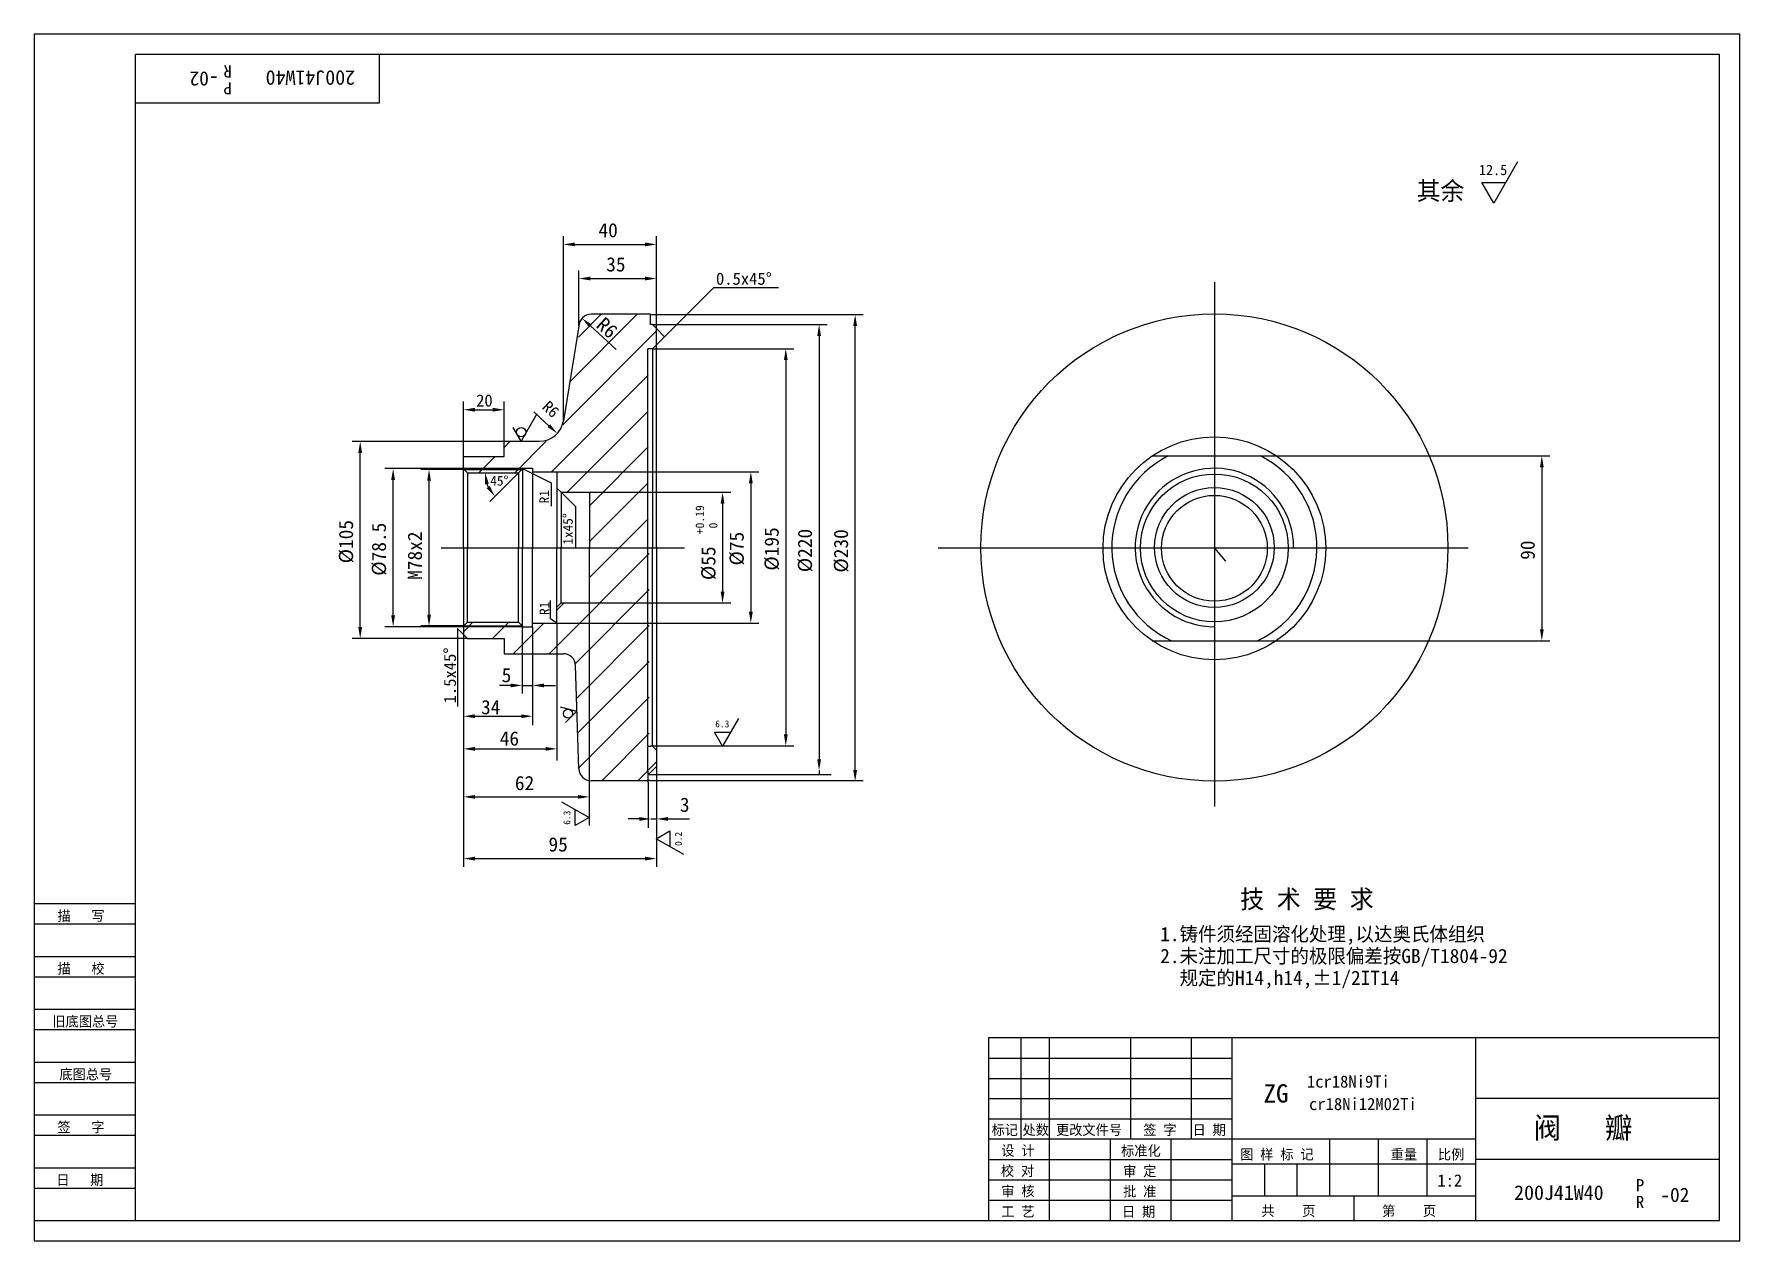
# Model space of a CAD drawing. Header units: metres. Extents: x 0 to 420, y 0 to 297.
import ezdxf

# ---------------------------------------------------------------- set-up
doc = ezdxf.new("R2010")
doc.units = ezdxf.units.M
for name, color, linetype in [('C', 6, 'Continuous'), ('D', 1, 'Continuous'), ('FL', 5, 'Continuous'), ('T', 7, 'Continuous'), ('TL', 4, 'Continuous')]:
    doc.layers.add(name, color=color, linetype=linetype)

# ---------------------------------------------------------------- blocks, each defined once
blk = doc.blocks.new('TUKUN3')
at = {"layer": 'FL'}
for p, q in [((0, 297), (0, 0)), ((420, 297), (0, 297)), ((420, 0), (420, 297)), ((0, 78), (25, 78)), ((0, 70), (25, 70)), ((0, 65), (25, 65)), ((0, 57), (25, 57)), ((0, 52), (25, 52)), ((243, 25), (243, 50)), ((250, 5), (250, 50)), ((270, 25), (270, 50)), ((285, 25), (285, 50)), ((0, 44), (25, 44)), ((235, 45), (295, 45)), ((0, 39), (25, 39)), ((235, 40), (295, 40)), ((235, 35), (295, 35)), ((0, 31), (25, 31)), ((235, 30), (295, 30)), ((0, 26), (25, 26)), ((280, 5), (280, 25)), ((0, 18), (25, 18)), ((235, 20), (295, 20)), ((0, 13), (25, 13)), ((235, 15), (295, 15)), ((235, 10), (295, 10)), ((0, 0), (420, 0))]:
    blk.add_line(p, q, dxfattribs=at)
at = {"layer": 'TL'}
for p, q in [((25, 5), (25, 292)), ((415, 292), (25, 292)), ((85, 292), (85, 280)), ((415, 5), (415, 292)), ((85, 280), (25, 280)), ((0, 83), (25, 83)), ((235, 50), (235, 5)), ((415, 50), (235, 50)), ((295, 5), (295, 50)), ((355, 5), (355, 50)), ((415, 35), (355, 35)), ((355, 25), (235, 25)), ((265, 5), (265, 25)), ((319, 11), (319, 25)), ((331, 11), (331, 25)), ((343, 11), (343, 25)), ((295, 19), (355, 19)), ((303, 11), (303, 19)), ((311, 11), (311, 19)), ((415, 20), (355, 20)), ((355, 11), (295, 11)), ((325, 5), (325, 11)), ((0, 5), (415, 5))]:
    blk.add_line(p, q, dxfattribs=at)
at = {"layer": 'T'}
for s, p in [('描   写', (5.74, 78.76)), ('描   校', (5.74, 65.76)), ('旧底图总号', (4.49, 52.76)), ('底图总号', (6.22, 39.76)), ('签   字', (5.74, 26.76)), ('标记', (235.75, 26.07)), ('处数', (243.38, 26.07)), ('更改文件号', (251.61, 26.07)), ('签 字', (273.1, 26.07)), ('日 期', (285.23, 26.07)), ('设 计', (238.14, 20.99)), ('标准化', (267.65, 20.93)), ('图 样 标 记', (296.95, 20.04)), ('重量', (334.03, 20.04)), ('比例', (345.64, 20.04)), ('校 对', (238.05, 15.99)), ('审 定', (268.13, 15.93)), ('日   期', (5.45, 13.76)), ('审 核', (238.14, 10.99)), ('批 准', (268.13, 10.93)), ('工 艺', (238.14, 5.99)), ('日 期', (267.84, 5.93)), ('共    页', (302.18, 6.13)), ('第    页', (331.9, 6.13))]:
    blk.add_text(s, height=2.5, dxfattribs=at).set_placement(p)

msp = doc.modelspace()

# ---------------------------------------------------------------- linework, layer by layer
for p, q in [((131.9, 211.45), (148.49, 228.04)), ((134.06, 222.45), (139.65, 228.04)), ((130.16, 200.88), (153.24, 223.95)), ((127.42, 189.29), (151.21, 213.08)), ((131.26, 184.29), (151.21, 204.24)), ((115.74, 195.29), (117.24, 196.79)), ((118.33, 189.04), (126.08, 196.79)), ((136.74, 180.93), (151.21, 195.41)), ((109.49, 189.04), (113.49, 193.04)), ((136.74, 172.09), (151.21, 186.57)), ((136.74, 163.25), (151.21, 177.73)), ((126.83, 144.5), (151.46, 169.14)), ((133.27, 142.11), (151.46, 160.3)), ((128.74, 155.25), (130.49, 157)), ((105.74, 149.93), (108.06, 152.25)), ((112.9, 148.25), (116.9, 152.25)), ((117.99, 144.5), (125.49, 152)), ((133.59, 133.59), (151.46, 151.46)), ((133.86, 125.02), (151.46, 142.63)), ((134.14, 116.46), (151.46, 133.79)), ((139.77, 113.25), (151.46, 124.95)), ((148.61, 113.25), (153.24, 117.88))]:
    msp.add_line(p, q)
at = {"layer": 'C'}
for p, q in [((290.61, 235.96), (290.61, 174.51)), ((100.24, 170.54), (154.8, 170.54)), ((154.8, 170.54), (160.14, 170.54)), ((222.59, 170.54), (261.51, 170.54)), ((261.51, 170.54), (353.08, 170.54)), ((290.61, 170.45), (290.61, 106.89))]:
    msp.add_line(p, q, dxfattribs=at)
at = {"layer": 'D'}
for p, q in [((365.27, 265.54), (359.42, 255.4)), ((356.49, 260.47), (362.34, 260.47)), ((359.42, 255.4), (356.49, 260.47)), ((130.32, 201.82), (130.32, 247.24)), ((133.12, 245.24), (150.44, 245.24)), ((153.24, 238.84), (153.24, 247.24)), ((134.15, 225.14), (134.15, 238.84)), ((136.95, 236.84), (150.44, 236.84)), ((153.24, 223.95), (153.24, 238.84)), ((160.31, 227.61), (167.38, 234.68)), ((167.38, 234.68), (177.01, 234.68)), ((177.01, 234.68), (183.25, 234.68)), ((151.6, 227.98), (204.16, 227.98)), ((153.24, 220.54), (160.31, 227.61)), ((137, 225.18), (139.06, 223.29)), ((139.06, 223.29), (143.32, 219.41)), ((152.24, 225.54), (195.28, 225.54)), ((153.24, 224.54), (155.24, 222.54)), ((193.28, 222.74), (193.28, 118.55)), ((202.16, 115.92), (202.16, 225.18)), ((152.29, 219.58), (187.08, 219.58)), ((185.08, 216.78), (185.08, 124.65)), ((105.74, 193.04), (105.74, 206.55)), ((115.72, 196.76), (115.72, 206.55)), ((108.54, 204.55), (112.92, 204.55)), ((123.82, 203.55), (119.92, 196.79)), ((124.69, 202.52), (123.05, 204.04)), ((126.75, 200.62), (124.69, 202.52)), ((119.92, 196.79), (117.97, 200.17)), ((115.71, 196.74), (78.29, 196.74)), ((80.29, 151.05), (80.29, 193.94)), ((120.24, 190.06), (86.39, 190.06)), ((105.73, 189.87), (95.24, 189.87)), ((105.73, 189.87), (120.24, 189.87)), ((119.24, 189.04), (112.17, 181.97)), ((120.24, 190.06), (127.35, 186.59)), ((128.77, 189.25), (178.48, 189.25)), ((304.04, 193.2), (373.23, 193.2)), ((371.23, 190.4), (371.23, 150.5)), ((88.39, 153.96), (88.39, 187.26)), ((97.24, 154.14), (97.24, 187.07)), ((127.35, 186.59), (127.35, 180.86)), ((176.48, 186.45), (176.48, 154.82)), ((129.74, 184.29), (133.27, 180.76)), ((133.27, 180.76), (133.27, 170.61)), ((136.75, 184.24), (171.51, 184.24)), ((169.51, 181.44), (169.51, 159.82)), ((127.17, 153.07), (127.17, 157.64)), ((136.69, 157.04), (136.69, 117.99)), ((136.75, 157.02), (171.51, 157.02)), ((105.74, 151.34), (95.24, 151.34)), ((105.73, 151.34), (120.24, 151.34)), ((128.71, 152.03), (127.17, 153.07)), ((128.74, 152), (128.74, 123.82)), ((128.77, 152.02), (178.48, 152.02)), ((106.74, 148.25), (78.29, 148.25)), ((120.42, 151.16), (86.39, 151.16)), ((104.22, 150.73), (104.22, 143.21)), ((105.74, 149.25), (104.22, 150.73)), ((105.74, 149.25), (105.74, 129.34)), ((120.17, 151.05), (120.17, 134.7)), ((122.74, 151.05), (122.74, 134.7)), ((303.35, 147.7), (373.23, 147.7)), ((104.22, 143.21), (104.22, 131.5)), ((117.37, 136.7), (114.57, 136.7)), ((120.17, 136.7), (122.74, 136.7)), ((122.74, 134.7), (122.74, 129.34)), ((125.54, 136.7), (128.34, 136.7)), ((129.51, 131.45), (133.63, 130.35)), ((133.63, 130.35), (130.87, 127.59)), ((105.74, 129.34), (105.74, 123.82)), ((108.54, 129.12), (119.94, 129.12)), ((122.74, 129.34), (122.74, 126.9)), ((173.4, 128.54), (169.5, 121.78)), ((105.74, 123.82), (105.74, 117.99)), ((128.74, 123.82), (128.74, 118.21)), ((152.29, 121.85), (187.08, 121.85)), ((169.5, 121.78), (167.54, 125.16)), ((167.54, 125.16), (171.45, 125.16)), ((105.74, 117.99), (105.74, 92.08)), ((108.54, 121.09), (125.94, 121.09)), ((136.69, 117.99), (136.69, 105.96)), ((151.11, 115.55), (151.11, 121.5)), ((151.11, 115.55), (151.11, 114.81)), ((151.44, 114.79), (194.48, 114.79)), ((153.24, 116.75), (153.24, 92.08)), ((193.28, 115.75), (193.28, 114.73)), ((194.48, 114.79), (196.27, 114.79)), ((108.54, 109.27), (133.89, 109.27)), ((151.6, 113.27), (151.17, 113.27)), ((151.21, 112.92), (151.21, 113.25)), ((151.21, 112.92), (151.21, 101.64)), ((151.6, 113.27), (204.16, 113.27)), ((129.88, 108.09), (136.64, 104.19)), ((133.26, 102.24), (133.26, 106.14)), ((136.69, 105.96), (136.69, 102.19)), ((136.64, 104.19), (133.26, 102.24)), ((149.04, 103.84), (146.24, 103.84)), ((151.84, 103.84), (153.3, 103.84)), ((153.18, 98.98), (156.56, 100.93)), ((156.1, 103.84), (158.9, 103.84)), ((156.56, 100.93), (156.56, 97.03)), ((158.9, 103.84), (161.33, 103.84)), ((159.94, 95.07), (153.18, 98.98)), ((108.54, 94.08), (150.44, 94.08))]:
    msp.add_line(p, q, dxfattribs=at)
for centre in [(119.92, 199.04), (131.45, 129.77)]:
    msp.add_circle(centre, 1.13, dxfattribs=at)
for centre, radius, start, end in [((290.61, 170.65), 19.5, 359.69, 270), ((119.24, 189.04), 8.21, 199.64, 205.36)]:
    msp.add_arc(centre, radius, start, end, dxfattribs=at)
for points in [[(133.12, 245.71), (133.12, 244.78), (130.32, 245.24)], [(150.44, 245.71), (150.44, 244.78), (153.24, 245.24)], [(136.95, 237.31), (136.95, 236.38), (134.15, 236.84)], [(150.44, 237.31), (150.44, 236.38), (153.24, 236.84)], [(136.68, 224.83), (137.31, 225.52), (134.93, 227.06)], [(201.69, 225.18), (202.63, 225.18), (202.16, 227.98)], [(192.82, 222.74), (193.75, 222.74), (193.28, 225.54)], [(184.62, 216.78), (185.55, 216.78), (185.08, 219.58)], [(108.54, 205.02), (108.54, 204.08), (105.74, 204.55)], [(112.92, 205.02), (112.92, 204.08), (115.72, 204.55)], [(126.43, 200.28), (127.06, 200.96), (128.8, 198.72)], [(79.82, 193.94), (80.75, 193.94), (80.29, 196.74)], [(87.92, 187.26), (88.86, 187.26), (88.39, 190.06)], [(96.77, 187.07), (97.71, 187.07), (97.24, 189.87)], [(111.05, 186.2), (111.97, 186.36), (111.03, 189.04)], [(176.01, 186.45), (176.95, 186.45), (176.48, 189.25)], [(370.77, 190.4), (371.7, 190.4), (371.23, 193.2)], [(112.2, 185.79), (111.44, 185.26), (113.43, 183.24)], [(169.04, 181.44), (169.98, 181.44), (169.51, 184.24)], [(169.04, 159.82), (169.98, 159.82), (169.51, 157.02)], [(87.92, 153.96), (88.86, 153.96), (88.39, 151.16)], [(96.77, 154.14), (97.71, 154.14), (97.24, 151.34)], [(176.01, 154.82), (176.95, 154.82), (176.48, 152.02)], [(79.82, 151.05), (80.75, 151.05), (80.29, 148.25)], [(370.77, 150.5), (371.7, 150.5), (371.23, 147.7)], [(117.37, 137.17), (117.37, 136.24), (120.17, 136.7)], [(125.54, 137.17), (125.54, 136.24), (122.74, 136.7)], [(108.54, 129.58), (108.54, 128.65), (105.74, 129.12)], [(119.94, 129.58), (119.94, 128.65), (122.74, 129.12)], [(184.62, 124.65), (185.55, 124.65), (185.08, 121.85)], [(108.54, 121.56), (108.54, 120.63), (105.74, 121.09)], [(125.94, 121.56), (125.94, 120.63), (128.74, 121.09)], [(192.82, 118.55), (193.75, 118.55), (193.28, 115.75)], [(201.69, 115.92), (202.63, 115.92), (202.16, 113.12)], [(108.54, 109.74), (108.54, 108.81), (105.74, 109.27)], [(133.89, 109.74), (133.89, 108.81), (136.69, 109.27)], [(149.04, 104.31), (149.04, 103.38), (151.84, 103.84)], [(156.1, 104.31), (156.1, 103.38), (153.3, 103.84)], [(108.54, 94.55), (108.54, 93.62), (105.74, 94.08)], [(150.44, 94.55), (150.44, 93.62), (153.24, 94.08)]]:
    msp.add_solid(points, dxfattribs=at)
at = {"layer": 'TL'}
for p, q in [((151.74, 228.04), (137.14, 228.04)), ((151.74, 225.54), (151.74, 228.04)), ((134.15, 225.14), (130.32, 201.82)), ((152.24, 225.54), (151.74, 225.54)), ((153.24, 224.54), (152.24, 225.54)), ((153.24, 220.29), (153.24, 224.54)), ((151.11, 170.56), (151.11, 219.54)), ((151.74, 219.54), (151.11, 219.54)), ((152.24, 219.54), (151.74, 219.54)), ((153.24, 220.54), (152.24, 219.54)), ((152.24, 219.54), (152.24, 213.54)), ((153.24, 170.54), (153.24, 220.29)), ((152.24, 213.54), (152.24, 170.54)), ((115.74, 193.04), (115.74, 196.79)), ((115.74, 196.79), (124.4, 196.79)), ((105.74, 193.04), (115.74, 193.04)), ((105.74, 190.04), (105.74, 193.04)), ((105.74, 170.54), (105.74, 190.04)), ((105.74, 190.04), (106.74, 189.04)), ((106.74, 189.04), (119.24, 189.04)), ((106.74, 189.04), (106.74, 170.54)), ((115.74, 193.04), (115.74, 193.04)), ((119.24, 189.04), (120.24, 190.04)), ((119.24, 189.04), (119.24, 170.54)), ((120.24, 190.17), (122.74, 190.17)), ((120.24, 190.04), (120.24, 190.17)), ((120.24, 190.04), (120.24, 170.54)), ((122.74, 190.17), (122.74, 189.29)), ((122.74, 189.29), (122.74, 170.54)), ((122.74, 189.29), (128.74, 189.29)), ((128.74, 189.29), (128.74, 185.29)), ((275.32, 193.2), (305.9, 193.2)), ((128.74, 185.29), (128.74, 170.54)), ((128.74, 185.29), (129.74, 184.29)), ((129.74, 184.29), (129.74, 170.54)), ((129.74, 184.29), (136.74, 184.29)), ((136.74, 184.29), (136.74, 170.54)), ((290.61, 174.51), (290.61, 170.45)), ((105.74, 170.75), (105.74, 151.25)), ((106.74, 152.25), (106.74, 170.76)), ((119.24, 152.25), (119.24, 170.76)), ((120.24, 151.25), (120.24, 170.75)), ((122.74, 152), (122.74, 170.75)), ((128.74, 156), (128.74, 170.75)), ((129.74, 157), (129.74, 170.75)), ((136.74, 157), (136.74, 170.75)), ((151.11, 121.75), (151.11, 170.56)), ((152.24, 127.75), (152.24, 170.75)), ((153.24, 170.75), (153.24, 121)), ((290.61, 170.45), (293.34, 167.29)), ((128.74, 156), (129.74, 157)), ((128.74, 152), (128.74, 156)), ((129.74, 157), (136.74, 157)), ((105.74, 151.25), (106.74, 152.25)), ((105.74, 151.25), (105.74, 149.25)), ((106.74, 152.25), (119.24, 152.25)), ((119.24, 152.25), (120.24, 151.25)), ((120.24, 151.25), (120.24, 151.13)), ((122.74, 152), (128.74, 152)), ((122.74, 151.13), (122.74, 152)), ((106.74, 148.25), (105.74, 149.25)), ((106.74, 148.25), (115.74, 148.25)), ((115.74, 148.25), (115.74, 144.5)), ((115.74, 148.25), (115.74, 148.25)), ((120.24, 151.13), (122.74, 151.13)), ((275.32, 147.7), (305.9, 147.7)), ((115.74, 144.5), (130.33, 144.5)), ((134.15, 116.16), (133.33, 141.6)), ((152.24, 121.75), (152.24, 127.75)), ((151.11, 121.75), (151.74, 121.75)), ((152.24, 121.75), (151.74, 121.75)), ((153.24, 120.75), (152.24, 121.75)), ((153.24, 121), (153.24, 116.75)), ((151.19, 114.75), (152.24, 115.75)), ((151.19, 113.25), (151.19, 114.75)), ((153.24, 116.75), (152.24, 115.75)), ((151.19, 113.25), (137.14, 113.25))]:
    msp.add_line(p, q, dxfattribs=at)
for centre, radius in [((290.61, 170.65), 57.5), ((290.61, 170.45), 27.41), ((290.61, 170.54), 18.2), ((290.61, 170.65), 14.75), ((290.61, 170.45), 13.03)]:
    msp.add_circle(centre, radius, dxfattribs=at)
for centre, radius, start, end in [((137.14, 225.04), 3, 90, 178.17), ((124.4, 202.79), 6, 270, 350.68), ((290.61, 170.65), 25.25, 116.73, 245.36), ((290.61, 170.65), 25.25, 294.64, 63.27), ((130.33, 141.5), 3, 1.83, 90), ((137.14, 116.25), 3, 181.83, 270)]:
    msp.add_arc(centre, radius, start, end, dxfattribs=at)

# ---------------------------------------------------------------- block references
msp.add_blockref('TUKUN3', (0, 0), dxfattribs=at)

# ---------------------------------------------------------------- texts
at = {"layer": 'D'}
for s, height, rotation, p in [('-02', 3.5, 180, (45.42, 287.76)), ('R', 3, 180, (48.67, 289.3)), ('200J41W40', 3.6, 180, (79.04, 288.04)), ('P', 3, 180, (48.67, 285.16)), ('R6', 3.5, 317.63, (138.16, 225.05)), ('R6', 2.8, 317.22, (124.89, 204.96)), ('R1', 2.4, 90, (126.81, 181.51)), ('+0.19', 2.1, 90, (164.96, 173.91)), ('%%C105', 3.5, 90, (78.54, 166.75)), ('%%C78.5', 3.5, 90, (86.64, 163.7)), ('1x45%%d', 2.4, 90, (132.62, 171.35)), (' 0', 2.1, 90, (168.25, 173.91)), ('M78x2', 3.5, 90, (95.49, 162.69)), ('%%C75', 3.5, 90, (174.73, 166.22)), ('%%C195', 3.5, 90, (183.33, 164.96)), ('%%c220', 3.5, 90, (191.53, 164.57)), ('%%C230', 3.5, 90, (200.41, 164.47)), ('%%C55', 3.5, 90, (167.76, 162.63)), ('90', 3.5, 90, (369.48, 167.62)), ('R1', 2.4, 90, (126.84, 154.03)), ('1.5x45%%d', 3, 90, (103.88, 132.28)), ('6.3', 1.7, 90, (132.03, 102.41)), ('0.2', 1.7, 90, (159.49, 97.2))]:
    msp.add_text(s, height=height, rotation=rotation, dxfattribs=at).set_placement(p)
for s, height, p in [('12.5', 2.55, (355.77, 262.31)), ('其余', 4.5, (340.43, 256.17)), ('40', 3.5, (138.95, 246.99)), ('35', 3.5, (140.86, 238.59)), ('0.5x45%%d', 3, (167.89, 235.31)), ('20', 3, (108.83, 205.34)), ('45%%d', 2.4, (112.31, 185.88)), ('5', 3.5, (115.12, 137.5)), ('34', 3.5, (110.04, 129.61)), ('6.3', 1.7, (167.71, 126.39)), ('46', 3.5, (114.65, 121.9)), ('62', 3.5, (118.38, 110.93)), ('3', 3.5, (158.99, 105.59)), ('95', 3.5, (126.65, 95.83)), ('技 术 要 求', 4.54, (296.96, 81.85)), ('1.铸件须经固溶化处理,以达奥氏体组织', 3.5, (277.27, 73.76)), ('2.未注加工尺寸的极限偏差按GB/T1804-92', 3.5, (277.27, 68.37)), ('  规定的H14,h14,%%P1/2IT14', 3.5, (277.27, 62.98)), ('ZG', 4.5, (302.73, 34.05)), ('1cr18Ni9Ti', 3, (313.4, 37.71)), ('cr18Ni12M02Ti', 3, (313.92, 32.19)), ('阀   瓣', 5.25, (369.19, 25.2)), ('1:2', 3, (345.51, 13.36)), ('200J41W40', 3.6, (364.41, 10.07)), ('P', 3, (394.4, 12.2)), ('-02', 3.5, (400.42, 9.58)), ('R', 3, (394.4, 8.07))]:
    msp.add_text(s, height=height, dxfattribs=at).set_placement(p)

doc.saveas('drawing.dxf')
